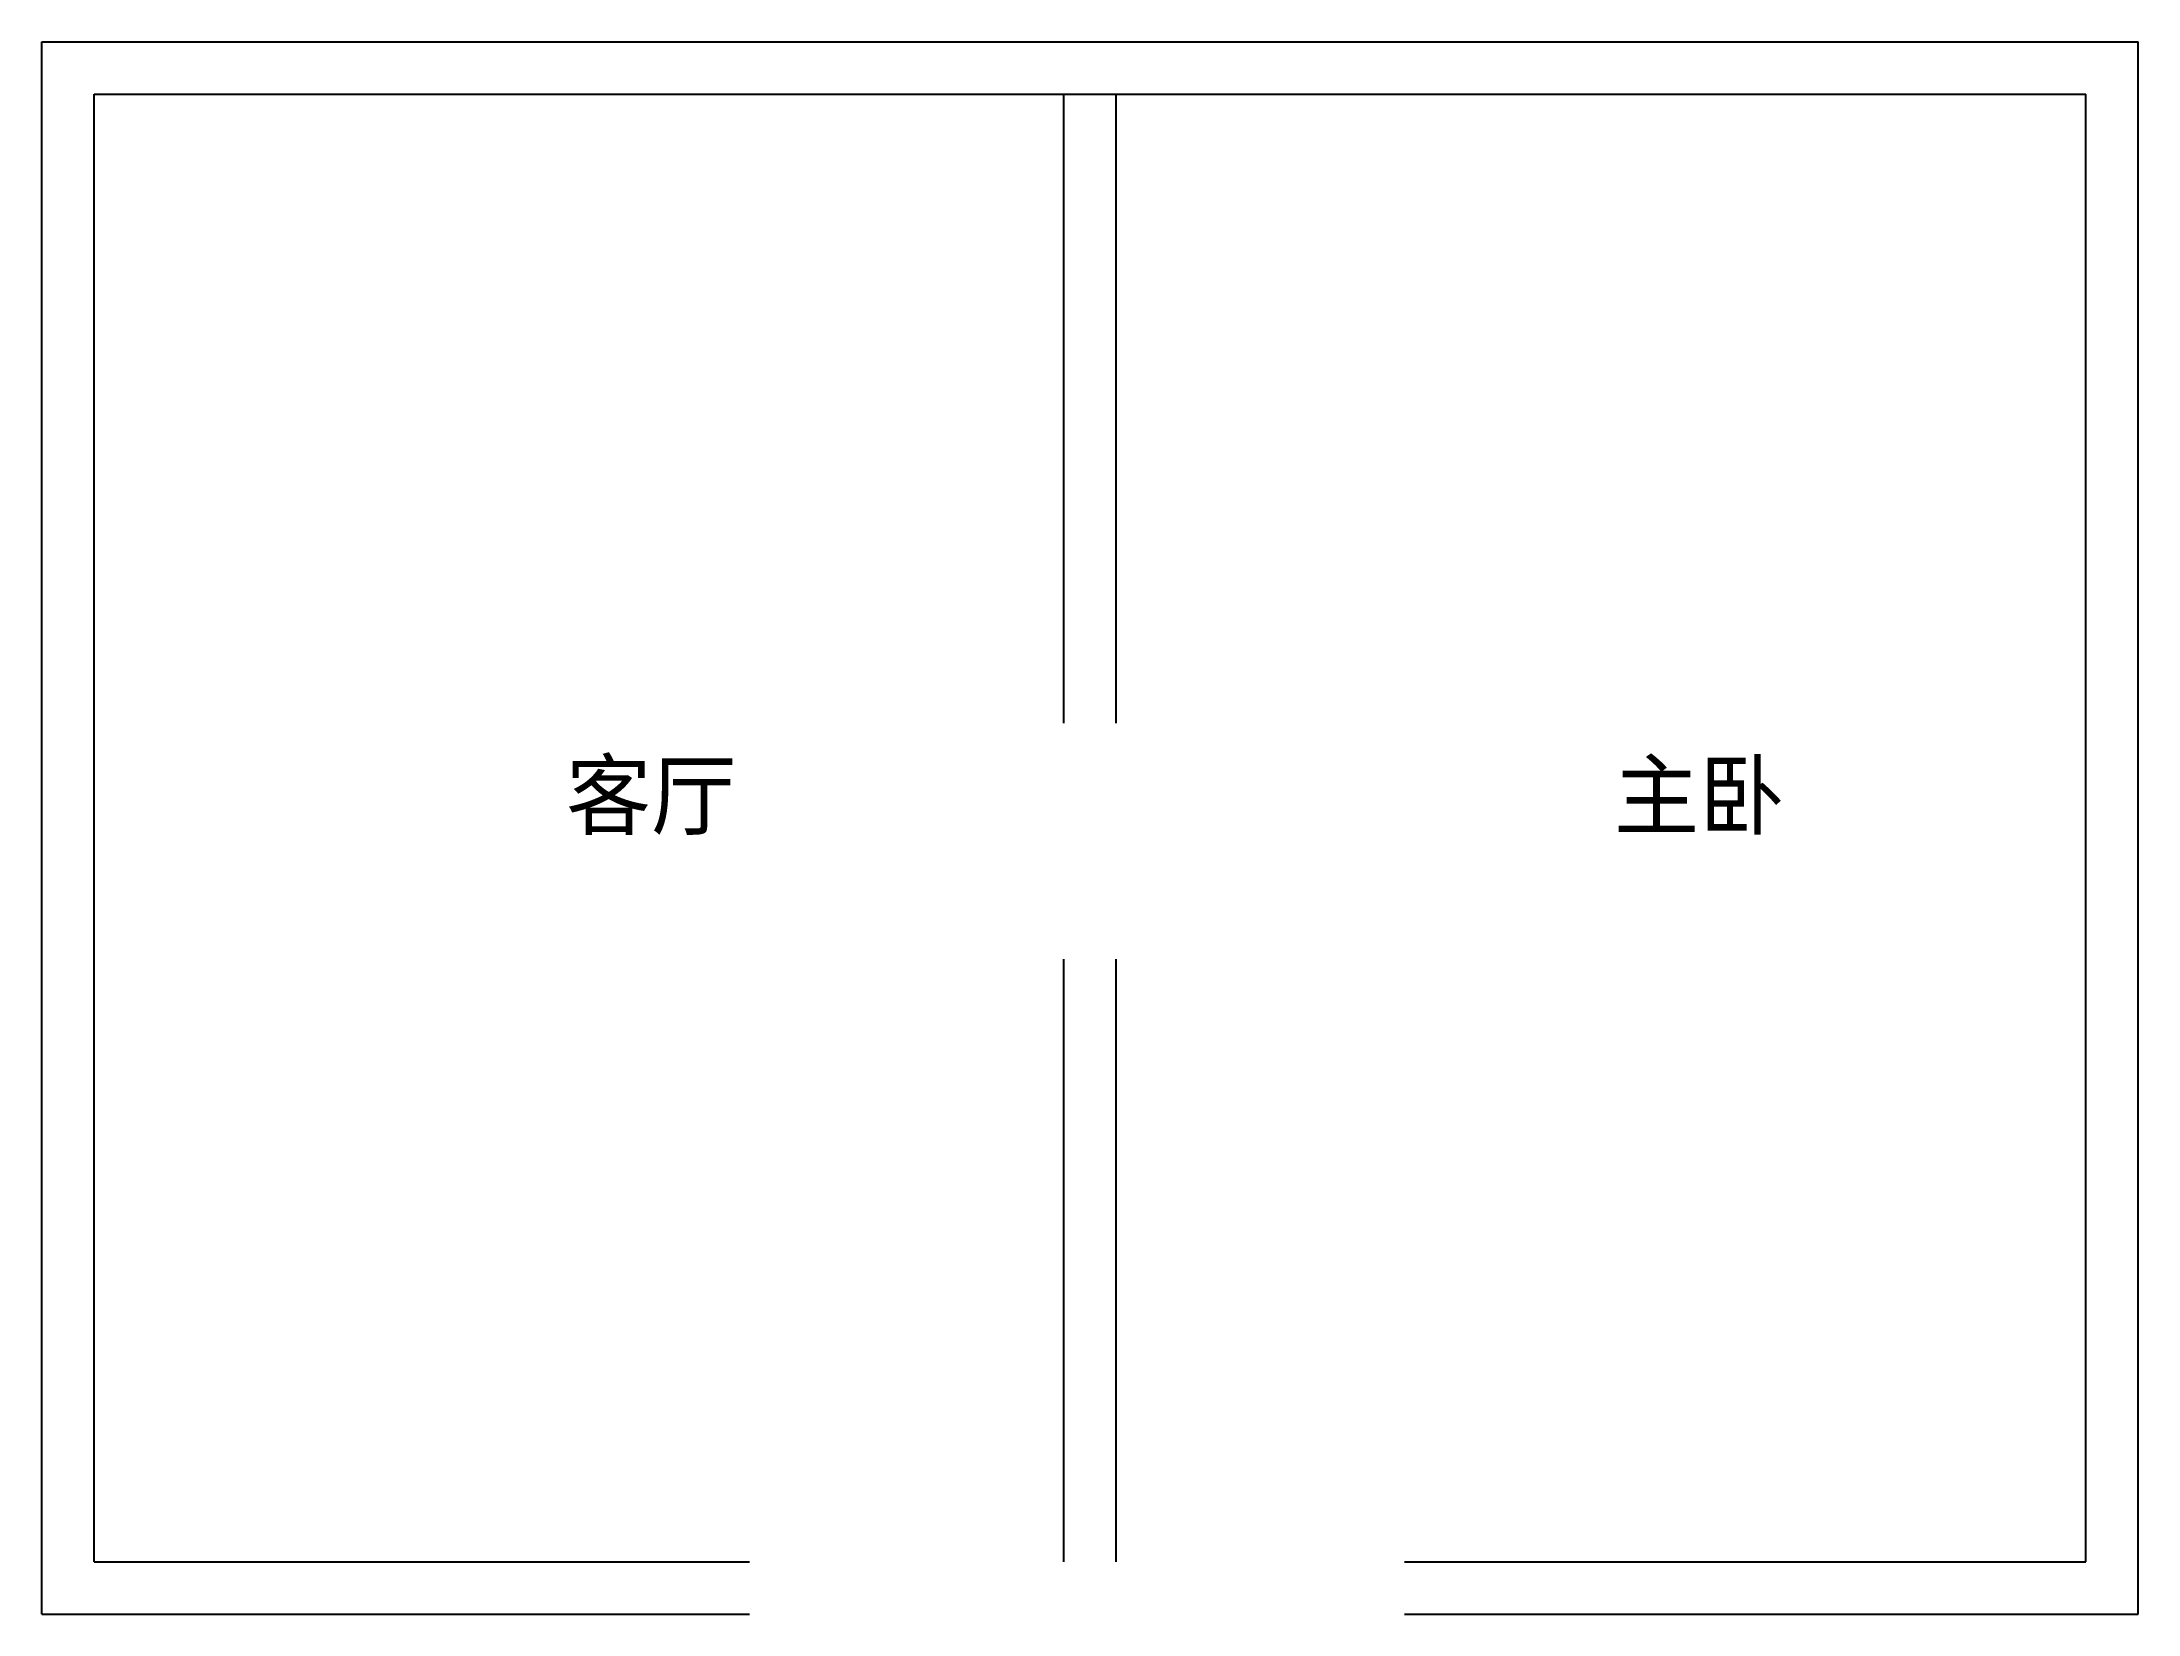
# Model space of a CAD drawing. Header units: millimetres. Extents: x 0 to 8000, y 0 to 6000.
import ezdxf

# ---------------------------------------------------------------- set-up
doc = ezdxf.new("R2010")
doc.units = ezdxf.units.MM
doc.layers.get('0').update_dxf_attribs({"linetype": 'CONTINUOUS'})

msp = doc.modelspace()

# ---------------------------------------------------------------- linework, layer by layer
for p, q in [((0, 6000), (8000, 6000)), ((0, 0), (0, 6000)), ((8000, 0), (8000, 6000)), ((200, 5800), (7800, 5800)), ((200, 200), (200, 5800)), ((3900, 3400), (3900, 5800)), ((4100, 3400), (4100, 5800)), ((7800, 200), (7800, 5800)), ((3900, 200), (3900, 2500)), ((4100, 200), (4100, 2500)), ((200, 200), (2700, 200)), ((5200, 200), (7800, 200)), ((0, 0), (2700, 0)), ((5200, 0), (8000, 0))]:
    msp.add_line(p, q)

# ---------------------------------------------------------------- texts
for s, p in [('客厅', (2000, 3000)), ('主卧', (6000, 3000))]:
    msp.add_text(s, height=250).set_placement(p)

doc.saveas('drawing.dxf')
